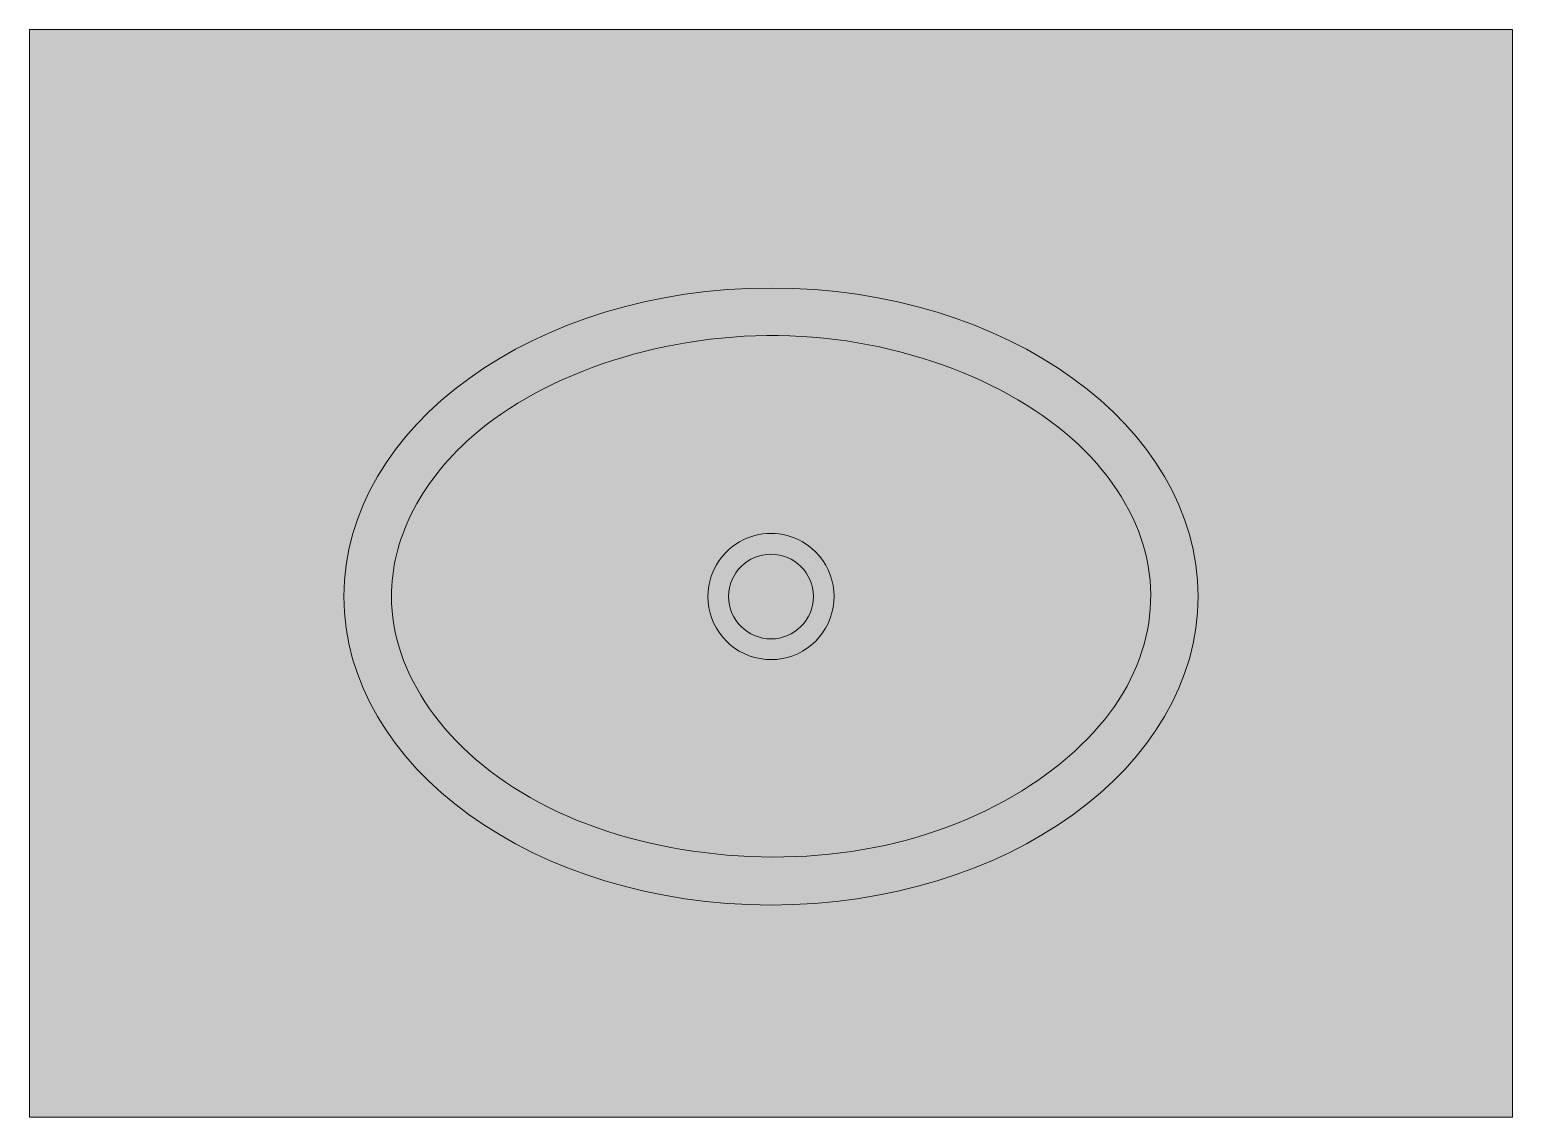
# Model space of a CAD drawing. Header units: millimetres. Extents: x 1356.152 to 1356.902, y 1287.142 to 1287.692.
import ezdxf

# ---------------------------------------------------------------- set-up
doc = ezdxf.new("R2010")
doc.units = ezdxf.units.MM
doc.linetypes.add('CONTINU', pattern=[0])
doc.layers.add('AR-Mobiliário', color=1, linetype='Continuous', lineweight=0)
doc.layers.add('MOBILIARIO', color=1, linetype='Continuous')

msp = doc.modelspace()

# ---------------------------------------------------------------- hatches: boundary and pattern name
at = {"layer": 'MOBILIARIO'}
h = msp.add_hatch(color=254, dxfattribs=at)
h.set_gradient(color1=(214, 214, 214), color2=(252, 252, 252), rotation=45, one_color=1, tint=0.99, name='CYLINDER')
h.paths.add_polyline_path([(1356.90181, 1287.69224), (1356.15181, 1287.69224), (1356.15181, 1287.14224), (1356.90181, 1287.14224)])

# ---------------------------------------------------------------- linework, layer by layer
at = {"layer": 'AR-Mobiliário'}
msp.add_line((1356.90181, 1287.14224), (1356.90181, 1287.26724), dxfattribs=at)
msp.add_lwpolyline([(1356.15181, 1287.14224), (1356.90181, 1287.14224), (1356.90181, 1287.69224), (1356.15181, 1287.69224)], dxfattribs=at)
msp.add_lwpolyline([(1356.90181, 1287.69224), (1356.15181, 1287.69224), (1356.15181, 1287.14224), (1356.90181, 1287.14224)], close=True, dxfattribs=at)
at = {"layer": 'AR-Mobiliário', "color": 10, "linetype": 'CONTINU'}
for radius, start, end in [(0.0319, 60.00018, 180), (0.0319, 180, 60.00018), (0.02142, 90, 270), (0.02142, 270, 90)]:
    msp.add_arc((1356.52681, 1287.40559), radius, start, end, dxfattribs=at)
at = {"layer": 'AR-Mobiliário', "color": 10}
msp.add_ellipse((1356.52681, 1287.40559), major_axis=(-0.216, 0), ratio=0.722222, dxfattribs=at)
msp.add_open_spline([(1356.33481, 1287.40559), (1356.33481, 1287.36741), (1356.36127, 1287.32725), (1356.45774, 1287.2756), (1356.52568, 1287.26687), (1356.64324, 1287.29267), (1356.69028, 1287.32648), (1356.72715, 1287.40106), (1356.72059, 1287.44165), (1356.65679, 1287.51047), (1356.59802, 1287.53529), (1356.47462, 1287.53956), (1356.4124, 1287.51893), (1356.34842, 1287.46247), (1356.33481, 1287.43365), (1356.33481, 1287.40559)], degree=3, knots=[0, 0, 0, 0, 0.932894, 0.932894, 1.865788, 1.865788, 2.798682, 2.798682, 3.731576, 3.731576, 4.66447, 4.66447, 5.597364, 5.597364, 6.283185, 6.283185, 6.283185, 6.283185], dxfattribs=at)

doc.saveas('drawing.dxf')
